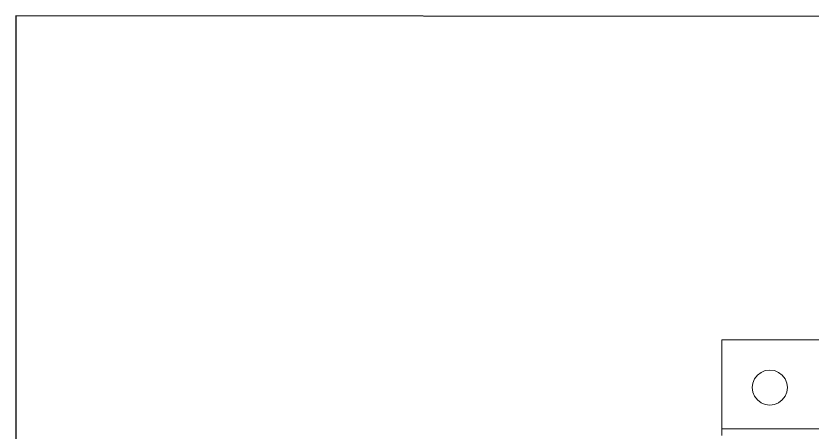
# Model space of a CAD drawing. Extents: x 0 to 2200, y 1000 to 1655.
# Drawn here: x 0 to 249.4, y 1469.5 to 1600 of the extents above; entities that cross this region are included whole.
import ezdxf

# ---------------------------------------------------------------- set-up
doc = ezdxf.new("R2010")
doc.units = 0
doc.layers.get('0').update_dxf_attribs({"linetype": 'CONTINUOUS', "lineweight": 25, "true_color": 0xffffff})
doc.layers.add('Layer0', color=7, linetype='BYLAYER', lineweight=5)

msp = doc.modelspace()

# ---------------------------------------------------------------- linework, layer by layer
for p, q in [((0, 1600), (0, 1000)), ((1438.68, 1599.21), (0, 1600))]:
    msp.add_line(p, q)
at = {"layer": 'Layer0'}
for p, q in [((671.14, 1498.48), (221.14, 1498.48)), ((221.14, 1470.54), (221.14, 1498.48)), ((236.14, 1488.98), (234.72, 1488.79)), ((237.56, 1488.79), (236.14, 1488.98)), ((232.25, 1487.37), (231.38, 1486.23)), ((233.39, 1488.24), (232.25, 1487.37)), ((234.72, 1488.79), (233.39, 1488.24)), ((238.89, 1488.24), (237.56, 1488.79)), ((240.03, 1487.37), (238.89, 1488.24)), ((240.9, 1486.23), (240.03, 1487.37)), ((230.83, 1484.9), (230.64, 1483.48)), ((231.38, 1486.23), (230.83, 1484.9)), ((241.45, 1484.9), (240.9, 1486.23)), ((241.64, 1483.48), (241.45, 1484.9)), ((230.64, 1483.48), (230.83, 1482.06)), ((230.83, 1482.06), (231.38, 1480.73)), ((240.9, 1480.73), (241.45, 1482.06)), ((241.45, 1482.06), (241.64, 1483.48)), ((231.38, 1480.73), (232.25, 1479.59)), ((232.25, 1479.59), (233.39, 1478.72)), ((238.89, 1478.72), (240.03, 1479.59)), ((240.03, 1479.59), (240.9, 1480.73)), ((233.39, 1478.72), (234.72, 1478.17)), ((234.72, 1478.17), (236.14, 1477.98)), ((236.14, 1477.98), (237.56, 1478.17)), ((237.56, 1478.17), (238.89, 1478.72)), ((221.14, 1468.5), (221.14, 1470.54))]:
    msp.add_line(p, q, dxfattribs=at)
at = {"layer": 'Layer0', "color": 2, "true_color": 0xffff00}
msp.add_line((221.14, 1470.54), (671.14, 1470.54), dxfattribs=at)

doc.saveas('drawing.dxf')
